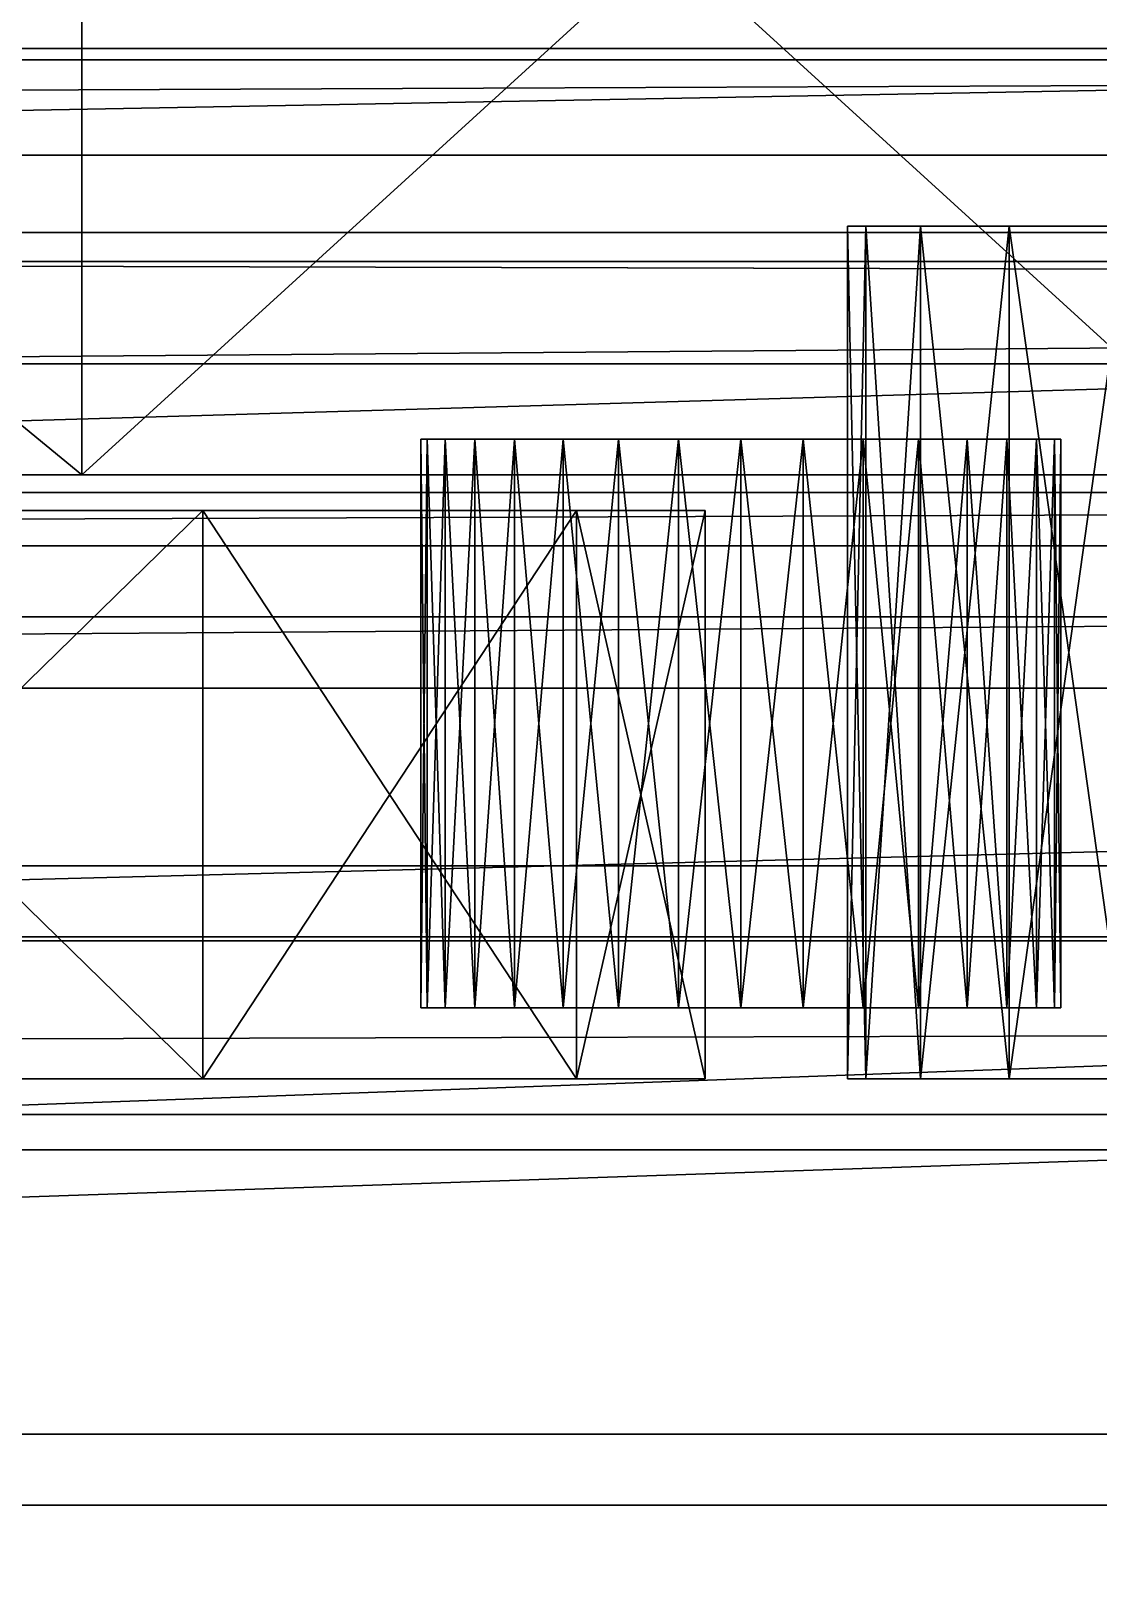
# Model space of a CAD drawing. Header units: millimetres. Extents: x -18 to 4450, y -985 to 970.
# Drawn here: x 2445.02 to 2475.06, y -887.72 to -844.5 of the extents above; entities that cross this region are included whole.
import ezdxf

# ---------------------------------------------------------------- set-up
doc = ezdxf.new("R2010")
doc.units = ezdxf.units.MM
for name, color, linetype in [('body__left_beltline_trim_rear_tub', 9, 'CONTINUOUS'), ('body__left_side_step_board', 7, 'CONTINUOUS'), ('body__left_tub_top_capping', 40, 'CONTINUOUS'), ('hard_top__left_classic_rear_quarter_window_dark_inner_inset', 151, 'CONTINUOUS'), ('hard_top__left_classic_rear_quarter_window_lower_shadow_arc', 151, 'CONTINUOUS'), ('hard_top__left_classic_rear_quarter_window_upper_glare_arc', 50, 'CONTINUOUS'), ('hard_top__left_hardtop_lower_retainer_rail', 9, 'CONTINUOUS'), ('hard_top__left_hardtop_rear_window_center_track', 9, 'CONTINUOUS'), ('hard_top__left_hardtop_rear_window_lower_inner_shadow', 151, 'CONTINUOUS'), ('hard_top__left_hardtop_rear_window_rounded_corner_2', 250, 'CONTINUOUS'), ('hard_top__left_hardtop_rear_window_rounded_corner_4', 250, 'CONTINUOUS'), ('hard_top__left_hardtop_rear_window_upper_inner_shadow', 151, 'CONTINUOUS'), ('hard_top__left_rear_window_rubber_seal', 250, 'CONTINUOUS'), ('hard_top__left_roof_drip_rail_outer_shadow', 8, 'CONTINUOUS'), ('hard_top__left_roof_gutter_rivet_6', 9, 'CONTINUOUS'), ('hard_top__roof_left_gutter', 7, 'CONTINUOUS')]:
    doc.layers.add(name, color=color, linetype=linetype)

msp = doc.modelspace()

# ---------------------------------------------------------------- linework, layer by layer
at = {"layer": 'body__left_beltline_trim_rear_tub'}
for points in [[(1965.000033, -845.000029, 1146.000028), (3355.000019, -845.000029, 1146.000028), (3355.000019, -823.000014, 1146.000028)], [(1965.000033, -845.000029, 1146.000028), (3355.000019, -823.000014, 1146.000028), (1965.000033, -823.000014, 1146.000028)], [(1965.000033, -845.000029, 1118.000031), (1965.000033, -823.000014, 1118.000031), (3355.000019, -823.000014, 1118.000031)], [(1965.000033, -845.000029, 1118.000031), (3355.000019, -823.000014, 1118.000031), (3355.000019, -845.000029, 1118.000031)], [(1965.000033, -845.000029, 1118.000031), (3355.000019, -845.000029, 1118.000031), (3355.000019, -845.000029, 1146.000028)], [(1965.000033, -845.000029, 1118.000031), (3355.000019, -845.000029, 1146.000028), (1965.000033, -845.000029, 1146.000028)]]:
    msp.add_3dface(points, dxfattribs=at)
at = {"layer": 'body__left_side_step_board'}
for points in [[(1551.550031, -958.450019, 675.000012), (2648.449898, -958.450019, 675.000012), (2648.449898, -771.55, 675.000012)], [(1551.550031, -958.450019, 675.000012), (2648.449898, -771.55, 675.000012), (1551.550031, -771.55, 675.000012)], [(1551.550031, -958.450019, 620.000005), (1551.550031, -771.55, 620.000005), (2648.449898, -771.55, 620.000005)], [(1551.550031, -958.450019, 620.000005), (2648.449898, -771.55, 620.000005), (2648.449898, -958.450019, 620.000005)]]:
    msp.add_3dface(points, dxfattribs=at)
at = {"layer": 'body__left_tub_top_capping'}
for points in [[(1972.180009, -845.319986, 1379.999995), (3477.81992, -845.319986, 1379.999995), (3477.81992, -764.680028, 1379.999995)], [(1972.180009, -845.319986, 1379.999995), (3477.81992, -764.680028, 1379.999995), (1972.180009, -764.680028, 1379.999995)], [(1972.180009, -845.319986, 1322.000027), (1972.180009, -764.680028, 1322.000027), (3477.81992, -764.680028, 1322.000027)], [(1972.180009, -845.319986, 1322.000027), (3477.81992, -764.680028, 1322.000027), (3477.81992, -845.319986, 1322.000027)], [(1972.180009, -857.500017, 1334.179997), (1972.180009, -845.319986, 1322.000027), (3477.81992, -845.319986, 1322.000027)], [(1972.180009, -857.500017, 1334.179997), (3477.81992, -845.319986, 1322.000027), (3477.81992, -857.500017, 1334.179997)], [(1972.180009, -857.500017, 1367.820024), (1972.180009, -845.319986, 1379.999995), (3477.81992, -845.319986, 1379.999995)], [(1972.180009, -857.500017, 1367.820024), (3477.81992, -845.319986, 1379.999995), (3477.81992, -857.500017, 1367.820024)], [(1972.180009, -857.500017, 1334.179997), (3477.81992, -857.500017, 1334.179997), (3477.81992, -857.500017, 1367.820024)], [(1972.180009, -857.500017, 1334.179997), (3477.81992, -857.500017, 1367.820024), (1972.180009, -857.500017, 1367.820024)]]:
    msp.add_3dface(points, dxfattribs=at)
at = {"layer": 'hard_top__left_classic_rear_quarter_window_dark_inner_inset'}
for points in [[(2463.999987, -857.99998, 1539.000034), (1919.621825, -857.99998, 1516.132712), (1916.000009, -857.99998, 1651.000023)], [(2463.999987, -857.99998, 1539.000034), (1916.000009, -857.99998, 1651.000023), (1919.621825, -857.99998, 1673.867226)], [(2463.999987, -857.99998, 1539.000034), (1930.132747, -857.99998, 1495.503902), (1919.621825, -857.99998, 1516.132712)], [(2463.999987, -857.99998, 1539.000034), (1919.621825, -857.99998, 1673.867226), (1930.132747, -857.99998, 1694.496155)], [(2463.999987, -857.99998, 1539.000034), (1946.503878, -857.99998, 1479.132771), (1930.132747, -857.99998, 1495.503902)], [(2463.999987, -857.99998, 1539.000034), (1930.132747, -857.99998, 1694.496155), (1946.503878, -857.99998, 1710.867286)], [(2463.999987, -857.99998, 1539.000034), (1967.132688, -857.99998, 1468.62185), (1946.503878, -857.99998, 1479.132771)], [(2463.999987, -857.99998, 1539.000034), (1946.503878, -857.99998, 1710.867286), (1967.132688, -857.99998, 1721.378207)], [(2463.999987, -857.99998, 1539.000034), (1990.00001, -857.99998, 1465.000033), (1967.132688, -857.99998, 1468.62185)], [(2463.999987, -857.99998, 1539.000034), (1967.132688, -857.99998, 1721.378207), (2390.000105, -857.99998, 1725.000024)], [(2463.999987, -857.99998, 1539.000034), (2412.867308, -857.99998, 1468.62185), (1990.00001, -857.99998, 1465.000033)], [(2463.999987, -857.99998, 1539.000034), (2390.000105, -857.99998, 1725.000024), (2412.867308, -857.99998, 1721.378207)], [(2463.999987, -857.99998, 1539.000034), (2433.495998, -857.99998, 1479.132771), (2412.867308, -857.99998, 1468.62185)], [(2463.999987, -857.99998, 1539.000034), (2412.867308, -857.99998, 1721.378207), (2433.495998, -857.99998, 1710.867286)], [(2463.999987, -857.99998, 1539.000034), (2449.867249, -857.99998, 1495.503902), (2433.495998, -857.99998, 1479.132771)], [(2463.999987, -857.99998, 1539.000034), (2433.495998, -857.99998, 1710.867286), (2449.867249, -857.99998, 1694.496155)], [(2449.867249, -874.000013, 1694.496155), (2433.495998, -874.000013, 1710.867286), (2433.495998, -857.99998, 1710.867286)], [(2449.867249, -874.000013, 1694.496155), (2433.495998, -857.99998, 1710.867286), (2449.867249, -857.99998, 1694.496155)], [(2433.495998, -874.000013, 1479.132771), (2449.867249, -874.000013, 1495.503902), (2449.867249, -857.99998, 1495.503902)], [(2433.495998, -874.000013, 1479.132771), (2449.867249, -857.99998, 1495.503902), (2433.495998, -857.99998, 1479.132771)], [(2463.999987, -857.99998, 1539.000034), (2460.37817, -857.99998, 1516.132712), (2449.867249, -857.99998, 1495.503902)], [(2463.999987, -857.99998, 1539.000034), (2449.867249, -857.99998, 1694.496155), (2460.37817, -857.99998, 1673.867226)], [(2460.37817, -874.000013, 1673.867226), (2449.867249, -874.000013, 1694.496155), (2449.867249, -857.99998, 1694.496155)], [(2460.37817, -874.000013, 1673.867226), (2449.867249, -857.99998, 1694.496155), (2460.37817, -857.99998, 1673.867226)], [(2449.867249, -874.000013, 1495.503902), (2460.37817, -874.000013, 1516.132712), (2460.37817, -857.99998, 1516.132712)], [(2449.867249, -874.000013, 1495.503902), (2460.37817, -857.99998, 1516.132712), (2449.867249, -857.99998, 1495.503902)], [(2463.999987, -857.99998, 1539.000034), (2460.37817, -857.99998, 1673.867226), (2463.999987, -857.99998, 1651.000023)], [(2463.999987, -874.000013, 1651.000023), (2460.37817, -874.000013, 1673.867226), (2460.37817, -857.99998, 1673.867226)], [(2463.999987, -874.000013, 1651.000023), (2460.37817, -857.99998, 1673.867226), (2463.999987, -857.99998, 1651.000023)], [(2460.37817, -874.000013, 1516.132712), (2463.999987, -874.000013, 1539.000034), (2463.999987, -857.99998, 1539.000034)], [(2460.37817, -874.000013, 1516.132712), (2463.999987, -857.99998, 1539.000034), (2460.37817, -857.99998, 1516.132712)], [(2463.999987, -874.000013, 1539.000034), (2463.999987, -874.000013, 1651.000023), (2463.999987, -857.99998, 1651.000023)], [(2463.999987, -874.000013, 1539.000034), (2463.999987, -857.99998, 1651.000023), (2463.999987, -857.99998, 1539.000034)], [(2463.999987, -874.000013, 1651.000023), (1919.621825, -874.000013, 1673.867226), (1916.000009, -874.000013, 1651.000023)], [(2463.999987, -874.000013, 1651.000023), (1916.000009, -874.000013, 1651.000023), (1919.621825, -874.000013, 1516.132712)], [(2463.999987, -874.000013, 1651.000023), (1930.132747, -874.000013, 1694.496155), (1919.621825, -874.000013, 1673.867226)], [(2463.999987, -874.000013, 1651.000023), (1919.621825, -874.000013, 1516.132712), (1930.132747, -874.000013, 1495.503902)], [(2463.999987, -874.000013, 1651.000023), (1946.503878, -874.000013, 1710.867286), (1930.132747, -874.000013, 1694.496155)], [(2463.999987, -874.000013, 1651.000023), (1930.132747, -874.000013, 1495.503902), (1946.503878, -874.000013, 1479.132771)], [(2463.999987, -874.000013, 1651.000023), (1967.132688, -874.000013, 1721.378207), (1946.503878, -874.000013, 1710.867286)], [(2463.999987, -874.000013, 1651.000023), (1946.503878, -874.000013, 1479.132771), (1967.132688, -874.000013, 1468.62185)], [(2463.999987, -874.000013, 1651.000023), (2390.000105, -874.000013, 1725.000024), (1967.132688, -874.000013, 1721.378207)], [(2463.999987, -874.000013, 1651.000023), (1967.132688, -874.000013, 1468.62185), (1990.00001, -874.000013, 1465.000033)], [(2463.999987, -874.000013, 1651.000023), (1990.00001, -874.000013, 1465.000033), (2412.867308, -874.000013, 1468.62185)], [(2463.999987, -874.000013, 1651.000023), (2412.867308, -874.000013, 1721.378207), (2390.000105, -874.000013, 1725.000024)], [(2463.999987, -874.000013, 1651.000023), (2433.495998, -874.000013, 1710.867286), (2412.867308, -874.000013, 1721.378207)], [(2463.999987, -874.000013, 1651.000023), (2412.867308, -874.000013, 1468.62185), (2433.495998, -874.000013, 1479.132771)], [(2463.999987, -874.000013, 1651.000023), (2449.867249, -874.000013, 1694.496155), (2433.495998, -874.000013, 1710.867286)], [(2463.999987, -874.000013, 1651.000023), (2433.495998, -874.000013, 1479.132771), (2449.867249, -874.000013, 1495.503902)], [(2463.999987, -874.000013, 1651.000023), (2460.37817, -874.000013, 1673.867226), (2449.867249, -874.000013, 1694.496155)], [(2463.999987, -874.000013, 1651.000023), (2449.867249, -874.000013, 1495.503902), (2460.37817, -874.000013, 1516.132712)], [(2463.999987, -874.000013, 1651.000023), (2460.37817, -874.000013, 1516.132712), (2463.999987, -874.000013, 1539.000034)]]:
    msp.add_3dface(points, dxfattribs=at)
at = {"layer": 'hard_top__left_classic_rear_quarter_window_lower_shadow_arc'}
for points in [[(2190.000057, -870.000005, 1488.000035), (2190.000057, -870.000005, 1503.999949), (2660.000086, -870.000005, 1503.999949)], [(2190.000057, -870.000005, 1488.000035), (2660.000086, -870.000005, 1503.999949), (2660.000086, -870.000005, 1488.000035)], [(2190.000057, -885.999978, 1503.999949), (2660.000086, -885.999978, 1503.999949), (2660.000086, -870.000005, 1503.999949)], [(2190.000057, -885.999978, 1503.999949), (2660.000086, -870.000005, 1503.999949), (2190.000057, -870.000005, 1503.999949)], [(2190.000057, -885.999978, 1488.000035), (2190.000057, -870.000005, 1488.000035), (2660.000086, -870.000005, 1488.000035)], [(2190.000057, -885.999978, 1488.000035), (2660.000086, -870.000005, 1488.000035), (2660.000086, -885.999978, 1488.000035)], [(2190.000057, -885.999978, 1488.000035), (2660.000086, -885.999978, 1488.000035), (2660.000086, -885.999978, 1503.999949)], [(2190.000057, -885.999978, 1488.000035), (2660.000086, -885.999978, 1503.999949), (2190.000057, -885.999978, 1503.999949)]]:
    msp.add_3dface(points, dxfattribs=at)
at = {"layer": 'hard_top__left_classic_rear_quarter_window_upper_glare_arc'}
for points in [[(2190.000057, -867.999971, 1695.000052), (2190.000057, -867.999971, 1713.000059), (2630.000114, -867.999971, 1713.000059)], [(2190.000057, -867.999971, 1695.000052), (2630.000114, -867.999971, 1713.000059), (2630.000114, -867.999971, 1695.000052)], [(2190.000057, -884.000003, 1713.000059), (2630.000114, -884.000003, 1713.000059), (2630.000114, -867.999971, 1713.000059)], [(2190.000057, -884.000003, 1713.000059), (2630.000114, -867.999971, 1713.000059), (2190.000057, -867.999971, 1713.000059)], [(2190.000057, -884.000003, 1695.000052), (2190.000057, -867.999971, 1695.000052), (2630.000114, -867.999971, 1695.000052)], [(2190.000057, -884.000003, 1695.000052), (2630.000114, -867.999971, 1695.000052), (2630.000114, -884.000003, 1695.000052)], [(2190.000057, -884.000003, 1695.000052), (2630.000114, -884.000003, 1695.000052), (2630.000114, -884.000003, 1713.000059)], [(2190.000057, -884.000003, 1695.000052), (2630.000114, -884.000003, 1713.000059), (2190.000057, -884.000003, 1713.000059)]]:
    msp.add_3dface(points, dxfattribs=at)
at = {"layer": 'hard_top__left_hardtop_lower_retainer_rail'}
for points in [[(1248.819947, -851.000011, 1296.820045), (1248.819947, -842.180014, 1287.999988), (3431.18, -842.180014, 1287.999988)], [(1248.819947, -851.000011, 1296.820045), (3431.18, -842.180014, 1287.999988), (3431.18, -851.000011, 1296.820045)], [(1248.819947, -851.000011, 1325.180054), (1248.819947, -842.180014, 1333.999991), (3431.18, -842.180014, 1333.999991)], [(1248.819947, -851.000011, 1325.180054), (3431.18, -842.180014, 1333.999991), (3431.18, -851.000011, 1325.180054)], [(1248.819947, -851.000011, 1296.820045), (3431.18, -851.000011, 1296.820045), (3431.18, -851.000011, 1325.180054)], [(1248.819947, -851.000011, 1296.820045), (3431.18, -851.000011, 1325.180054), (1248.819947, -851.000011, 1325.180054)]]:
    msp.add_3dface(points, dxfattribs=at)
at = {"layer": 'hard_top__left_hardtop_rear_window_center_track'}
for points in [[(2190.000057, -861.000001, 1434.999943), (2190.000057, -861.000001, 1452.999949), (2730.000019, -861.000001, 1452.999949)], [(2190.000057, -861.000001, 1434.999943), (2730.000019, -861.000001, 1452.999949), (2730.000019, -861.000001, 1434.999943)], [(2190.000057, -875, 1452.999949), (2730.000019, -875, 1452.999949), (2730.000019, -861.000001, 1452.999949)], [(2190.000057, -875, 1452.999949), (2730.000019, -861.000001, 1452.999949), (2190.000057, -861.000001, 1452.999949)], [(2190.000057, -875, 1434.999943), (2190.000057, -861.000001, 1434.999943), (2730.000019, -861.000001, 1434.999943)], [(2190.000057, -875, 1434.999943), (2730.000019, -861.000001, 1434.999943), (2730.000019, -875, 1434.999943)], [(2190.000057, -875, 1434.999943), (2730.000019, -875, 1434.999943), (2730.000019, -875, 1452.999949)], [(2190.000057, -875, 1434.999943), (2730.000019, -875, 1452.999949), (2190.000057, -875, 1452.999949)]]:
    msp.add_3dface(points, dxfattribs=at)
at = {"layer": 'hard_top__left_hardtop_rear_window_lower_inner_shadow'}
for points in [[(2190.000057, -845.000029, 1360.000014), (2190.000057, -845.000029, 1381.999969), (2799.999952, -845.000029, 1381.999969)], [(2190.000057, -845.000029, 1360.000014), (2799.999952, -845.000029, 1381.999969), (2799.999952, -845.000029, 1360.000014)], [(2190.000057, -862.999976, 1381.999969), (2799.999952, -862.999976, 1381.999969), (2799.999952, -845.000029, 1381.999969)], [(2190.000057, -862.999976, 1381.999969), (2799.999952, -845.000029, 1381.999969), (2190.000057, -845.000029, 1381.999969)], [(2190.000057, -862.999976, 1360.000014), (2190.000057, -845.000029, 1360.000014), (2799.999952, -845.000029, 1360.000014)], [(2190.000057, -862.999976, 1360.000014), (2799.999952, -845.000029, 1360.000014), (2799.999952, -862.999976, 1360.000014)], [(2190.000057, -862.999976, 1360.000014), (2799.999952, -862.999976, 1360.000014), (2799.999952, -862.999976, 1381.999969)], [(2190.000057, -862.999976, 1360.000014), (2799.999952, -862.999976, 1381.999969), (2190.000057, -862.999976, 1381.999969)]]:
    msp.add_3dface(points, dxfattribs=at)
at = {"layer": 'hard_top__left_hardtop_rear_window_rounded_corner_2'}
for points in [[(2468.518734, -874.000013, 1365.267396), (2468.518734, -850.000024, 1365.267396), (2467.999935, -850.000024, 1360.000014)], [(2468.518734, -874.000013, 1365.267396), (2467.999935, -850.000024, 1360.000014), (2467.999935, -874.000013, 1360.000014)], [(2494.999886, -850.000024, 1360.000014), (2468.518734, -850.000024, 1365.267396), (2467.999935, -850.000024, 1360.000014)], [(2467.999935, -874.000013, 1360.000014), (2467.999935, -850.000024, 1360.000014), (2468.518734, -850.000024, 1354.732513)], [(2467.999935, -874.000013, 1360.000014), (2468.518734, -850.000024, 1354.732513), (2468.518734, -874.000013, 1354.732513)], [(2494.999886, -850.000024, 1360.000014), (2467.999935, -850.000024, 1360.000014), (2468.518734, -850.000024, 1354.732513)], [(2470.055342, -874.000013, 1370.332479), (2470.055342, -850.000024, 1370.332479), (2468.518734, -850.000024, 1365.267396)], [(2470.055342, -874.000013, 1370.332479), (2468.518734, -850.000024, 1365.267396), (2468.518734, -874.000013, 1365.267396)], [(2494.999886, -850.000024, 1360.000014), (2470.055342, -850.000024, 1370.332479), (2468.518734, -850.000024, 1365.267396)], [(2468.518734, -874.000013, 1354.732513), (2468.518734, -850.000024, 1354.732513), (2470.055342, -850.000024, 1349.667549)], [(2468.518734, -874.000013, 1354.732513), (2470.055342, -850.000024, 1349.667549), (2470.055342, -874.000013, 1349.667549)], [(2494.999886, -850.000024, 1360.000014), (2468.518734, -850.000024, 1354.732513), (2470.055342, -850.000024, 1349.667549)], [(2472.550392, -874.000013, 1375.000358), (2472.550392, -850.000024, 1375.000358), (2470.055342, -850.000024, 1370.332479)], [(2472.550392, -874.000013, 1375.000358), (2470.055342, -850.000024, 1370.332479), (2470.055342, -874.000013, 1370.332479)], [(2494.999886, -850.000024, 1360.000014), (2472.550392, -850.000024, 1375.000358), (2470.055342, -850.000024, 1370.332479)], [(2470.055342, -874.000013, 1349.667549), (2470.055342, -850.000024, 1349.667549), (2472.550392, -850.000024, 1344.999552)], [(2470.055342, -874.000013, 1349.667549), (2472.550392, -850.000024, 1344.999552), (2472.550392, -874.000013, 1344.999552)], [(2494.999886, -850.000024, 1360.000014), (2470.055342, -850.000024, 1349.667549), (2472.550392, -850.000024, 1344.999552)], [(2475.908041, -874.000013, 1379.091859), (2475.908041, -850.000024, 1379.091859), (2472.550392, -850.000024, 1375.000358)], [(2475.908041, -874.000013, 1379.091859), (2472.550392, -850.000024, 1375.000358), (2472.550392, -874.000013, 1375.000358)], [(2494.999886, -850.000024, 1360.000014), (2475.908041, -850.000024, 1379.091859), (2472.550392, -850.000024, 1375.000358)], [(2472.550392, -874.000013, 1344.999552), (2472.550392, -850.000024, 1344.999552), (2475.908041, -850.000024, 1340.90817)], [(2472.550392, -874.000013, 1344.999552), (2475.908041, -850.000024, 1340.90817), (2475.908041, -874.000013, 1340.90817)], [(2494.999886, -850.000024, 1360.000014), (2472.550392, -850.000024, 1344.999552), (2475.908041, -850.000024, 1340.90817)], [(2494.999886, -874.000013, 1360.000014), (2467.999935, -874.000013, 1360.000014), (2468.518734, -874.000013, 1365.267396)], [(2494.999886, -874.000013, 1360.000014), (2468.518734, -874.000013, 1354.732513), (2467.999935, -874.000013, 1360.000014)], [(2494.999886, -874.000013, 1360.000014), (2468.518734, -874.000013, 1365.267396), (2470.055342, -874.000013, 1370.332479)], [(2494.999886, -874.000013, 1360.000014), (2470.055342, -874.000013, 1349.667549), (2468.518734, -874.000013, 1354.732513)], [(2494.999886, -874.000013, 1360.000014), (2470.055342, -874.000013, 1370.332479), (2472.550392, -874.000013, 1375.000358)], [(2494.999886, -874.000013, 1360.000014), (2472.550392, -874.000013, 1344.999552), (2470.055342, -874.000013, 1349.667549)], [(2494.999886, -874.000013, 1360.000014), (2472.550392, -874.000013, 1375.000358), (2475.908041, -874.000013, 1379.091859)], [(2494.999886, -874.000013, 1360.000014), (2475.908041, -874.000013, 1340.90817), (2472.550392, -874.000013, 1344.999552)]]:
    msp.add_3dface(points, dxfattribs=at)
at = {"layer": 'hard_top__left_hardtop_rear_window_rounded_corner_4'}
for points in [[(2468.518734, -874.000013, 1685.267448), (2468.518734, -850.000024, 1685.267448), (2467.999935, -850.000024, 1679.999948)], [(2468.518734, -874.000013, 1685.267448), (2467.999935, -850.000024, 1679.999948), (2467.999935, -874.000013, 1679.999948)], [(2494.999886, -850.000024, 1679.999948), (2468.518734, -850.000024, 1685.267448), (2467.999935, -850.000024, 1679.999948)], [(2467.999935, -874.000013, 1679.999948), (2467.999935, -850.000024, 1679.999948), (2468.518734, -850.000024, 1674.732566)], [(2467.999935, -874.000013, 1679.999948), (2468.518734, -850.000024, 1674.732566), (2468.518734, -874.000013, 1674.732566)], [(2494.999886, -850.000024, 1679.999948), (2467.999935, -850.000024, 1679.999948), (2468.518734, -850.000024, 1674.732566)], [(2470.055342, -874.000013, 1690.332413), (2470.055342, -850.000024, 1690.332413), (2468.518734, -850.000024, 1685.267448)], [(2470.055342, -874.000013, 1690.332413), (2468.518734, -850.000024, 1685.267448), (2468.518734, -874.000013, 1685.267448)], [(2494.999886, -850.000024, 1679.999948), (2470.055342, -850.000024, 1690.332413), (2468.518734, -850.000024, 1685.267448)], [(2468.518734, -874.000013, 1674.732566), (2468.518734, -850.000024, 1674.732566), (2470.055342, -850.000024, 1669.667602)], [(2468.518734, -874.000013, 1674.732566), (2470.055342, -850.000024, 1669.667602), (2470.055342, -874.000013, 1669.667602)], [(2494.999886, -850.000024, 1679.999948), (2468.518734, -850.000024, 1674.732566), (2470.055342, -850.000024, 1669.667602)], [(2472.550392, -874.000013, 1695.00041), (2472.550392, -850.000024, 1695.00041), (2470.055342, -850.000024, 1690.332413)], [(2472.550392, -874.000013, 1695.00041), (2470.055342, -850.000024, 1690.332413), (2470.055342, -874.000013, 1690.332413)], [(2494.999886, -850.000024, 1679.999948), (2472.550392, -850.000024, 1695.00041), (2470.055342, -850.000024, 1690.332413)], [(2470.055342, -874.000013, 1669.667602), (2470.055342, -850.000024, 1669.667602), (2472.550392, -850.000024, 1664.999604)], [(2470.055342, -874.000013, 1669.667602), (2472.550392, -850.000024, 1664.999604), (2472.550392, -874.000013, 1664.999604)], [(2494.999886, -850.000024, 1679.999948), (2470.055342, -850.000024, 1669.667602), (2472.550392, -850.000024, 1664.999604)], [(2475.908041, -874.000013, 1699.091911), (2475.908041, -850.000024, 1699.091911), (2472.550392, -850.000024, 1695.00041)], [(2475.908041, -874.000013, 1699.091911), (2472.550392, -850.000024, 1695.00041), (2472.550392, -874.000013, 1695.00041)], [(2494.999886, -850.000024, 1679.999948), (2475.908041, -850.000024, 1699.091911), (2472.550392, -850.000024, 1695.00041)], [(2472.550392, -874.000013, 1664.999604), (2472.550392, -850.000024, 1664.999604), (2475.908041, -850.000024, 1660.908103)], [(2472.550392, -874.000013, 1664.999604), (2475.908041, -850.000024, 1660.908103), (2475.908041, -874.000013, 1660.908103)], [(2494.999886, -850.000024, 1679.999948), (2472.550392, -850.000024, 1664.999604), (2475.908041, -850.000024, 1660.908103)], [(2494.999886, -874.000013, 1679.999948), (2467.999935, -874.000013, 1679.999948), (2468.518734, -874.000013, 1685.267448)], [(2494.999886, -874.000013, 1679.999948), (2468.518734, -874.000013, 1674.732566), (2467.999935, -874.000013, 1679.999948)], [(2494.999886, -874.000013, 1679.999948), (2468.518734, -874.000013, 1685.267448), (2470.055342, -874.000013, 1690.332413)], [(2494.999886, -874.000013, 1679.999948), (2470.055342, -874.000013, 1669.667602), (2468.518734, -874.000013, 1674.732566)], [(2494.999886, -874.000013, 1679.999948), (2470.055342, -874.000013, 1690.332413), (2472.550392, -874.000013, 1695.00041)], [(2494.999886, -874.000013, 1679.999948), (2472.550392, -874.000013, 1664.999604), (2470.055342, -874.000013, 1669.667602)], [(2494.999886, -874.000013, 1679.999948), (2472.550392, -874.000013, 1695.00041), (2475.908041, -874.000013, 1699.091911)], [(2494.999886, -874.000013, 1679.999948), (2475.908041, -874.000013, 1660.908103), (2472.550392, -874.000013, 1664.999604)]]:
    msp.add_3dface(points, dxfattribs=at)
at = {"layer": 'hard_top__left_hardtop_rear_window_upper_inner_shadow'}
for points in [[(2190.000057, -845.000029, 1731.999993), (2190.000057, -845.000029, 1753.999949), (2799.999952, -845.000029, 1753.999949)], [(2190.000057, -845.000029, 1731.999993), (2799.999952, -845.000029, 1753.999949), (2799.999952, -845.000029, 1731.999993)], [(2190.000057, -862.999976, 1753.999949), (2799.999952, -862.999976, 1753.999949), (2799.999952, -845.000029, 1753.999949)], [(2190.000057, -862.999976, 1753.999949), (2799.999952, -845.000029, 1753.999949), (2190.000057, -845.000029, 1753.999949)], [(2190.000057, -862.999976, 1731.999993), (2190.000057, -845.000029, 1731.999993), (2799.999952, -845.000029, 1731.999993)], [(2190.000057, -862.999976, 1731.999993), (2799.999952, -845.000029, 1731.999993), (2799.999952, -862.999976, 1731.999993)], [(2190.000057, -862.999976, 1731.999993), (2799.999952, -862.999976, 1731.999993), (2799.999952, -862.999976, 1753.999949)], [(2190.000057, -862.999976, 1731.999993), (2799.999952, -862.999976, 1753.999949), (2190.000057, -862.999976, 1753.999949)]]:
    msp.add_3dface(points, dxfattribs=at)
at = {"layer": 'hard_top__left_rear_window_rubber_seal'}
for points in [[(1970.000029, -856.999993, 1404.000044), (2446.464062, -856.999993, 1409.775376), (2446.464062, -827.000022, 1409.775376)], [(1970.000029, -856.999993, 1404.000044), (2446.464062, -827.000022, 1409.775376), (1970.000029, -827.000022, 1404.000044)], [(2446.464062, -856.999993, 1780.224681), (2410.000086, -856.999993, 1786.000013), (2410.000086, -827.000022, 1786.000013)], [(2446.464062, -856.999993, 1780.224681), (2410.000086, -827.000022, 1786.000013), (2446.464062, -827.000022, 1780.224681)], [(2479.358673, -856.999993, 1763.463974), (2446.464062, -856.999993, 1780.224681), (2446.464062, -827.000022, 1780.224681)], [(2479.358673, -856.999993, 1763.463974), (2446.464062, -827.000022, 1780.224681), (2479.358673, -827.000022, 1763.463974)], [(2446.464062, -856.999993, 1409.775376), (2479.358673, -856.999993, 1426.535964), (2479.358673, -827.000022, 1426.535964)], [(2446.464062, -856.999993, 1409.775376), (2479.358673, -827.000022, 1426.535964), (2446.464062, -827.000022, 1409.775376)], [(2528.000116, -856.999993, 1667.999983), (1857.775331, -856.999993, 1704.463959), (1851.999998, -856.999993, 1667.999983)], [(2528.000116, -856.999993, 1667.999983), (1851.999998, -856.999993, 1667.999983), (1857.775331, -856.999993, 1485.535979)], [(2528.000116, -856.999993, 1667.999983), (1874.536037, -856.999993, 1737.358689), (1857.775331, -856.999993, 1704.463959)], [(2528.000116, -856.999993, 1667.999983), (1857.775331, -856.999993, 1485.535979), (1874.536037, -856.999993, 1452.641368)], [(2528.000116, -856.999993, 1667.999983), (1900.641322, -856.999993, 1763.463974), (1874.536037, -856.999993, 1737.358689)], [(2528.000116, -856.999993, 1667.999983), (1874.536037, -856.999993, 1452.641368), (1900.641322, -856.999993, 1426.535964)], [(2528.000116, -856.999993, 1667.999983), (1933.536053, -856.999993, 1780.224681), (1900.641322, -856.999993, 1763.463974)], [(2528.000116, -856.999993, 1667.999983), (1900.641322, -856.999993, 1426.535964), (1933.536053, -856.999993, 1409.775376)], [(2528.000116, -856.999993, 1667.999983), (2410.000086, -856.999993, 1786.000013), (1933.536053, -856.999993, 1780.224681)], [(2528.000116, -856.999993, 1667.999983), (1933.536053, -856.999993, 1409.775376), (1970.000029, -856.999993, 1404.000044)], [(2528.000116, -856.999993, 1667.999983), (1970.000029, -856.999993, 1404.000044), (2446.464062, -856.999993, 1409.775376)], [(2528.000116, -856.999993, 1667.999983), (2446.464062, -856.999993, 1780.224681), (2410.000086, -856.999993, 1786.000013)], [(2528.000116, -856.999993, 1667.999983), (2479.358673, -856.999993, 1763.463974), (2446.464062, -856.999993, 1780.224681)], [(2528.000116, -856.999993, 1667.999983), (2446.464062, -856.999993, 1409.775376), (2479.358673, -856.999993, 1426.535964)]]:
    msp.add_3dface(points, dxfattribs=at)
at = {"layer": 'hard_top__left_roof_drip_rail_outer_shadow'}
for points in [[(1240.880013, -847.99999, 1789.880037), (1240.880013, -847.99999, 1808.120012), (3504.120111, -847.99999, 1808.120012)], [(1240.880013, -847.99999, 1789.880037), (3504.120111, -847.99999, 1808.120012), (3504.120111, -847.99999, 1789.880037)], [(1240.880013, -847.99999, 1789.880037), (1240.880013, -853.879988, 1784.000039), (3504.120111, -853.879988, 1784.000039)], [(1240.880013, -847.99999, 1789.880037), (3504.120111, -853.879988, 1784.000039), (3504.120111, -847.99999, 1789.880037)], [(1240.880013, -847.99999, 1808.120012), (1240.880013, -853.879988, 1814.00001), (3504.120111, -853.879988, 1814.00001)], [(1240.880013, -847.99999, 1808.120012), (3504.120111, -853.879988, 1814.00001), (3504.120111, -847.99999, 1808.120012)], [(1240.880013, -870.119989, 1814.00001), (3504.120111, -870.119989, 1814.00001), (3504.120111, -853.879988, 1814.00001)], [(1240.880013, -870.119989, 1814.00001), (3504.120111, -853.879988, 1814.00001), (1240.880013, -853.879988, 1814.00001)], [(1240.880013, -870.119989, 1784.000039), (1240.880013, -853.879988, 1784.000039), (3504.120111, -853.879988, 1784.000039)], [(1240.880013, -870.119989, 1784.000039), (3504.120111, -853.879988, 1784.000039), (3504.120111, -870.119989, 1784.000039)], [(1240.880013, -875.999987, 1789.880037), (1240.880013, -870.119989, 1784.000039), (3504.120111, -870.119989, 1784.000039)], [(1240.880013, -875.999987, 1789.880037), (3504.120111, -870.119989, 1784.000039), (3504.120111, -875.999987, 1789.880037)], [(1240.880013, -875.999987, 1808.120012), (1240.880013, -870.119989, 1814.00001), (3504.120111, -870.119989, 1814.00001)], [(1240.880013, -875.999987, 1808.120012), (3504.120111, -870.119989, 1814.00001), (3504.120111, -875.999987, 1808.120012)], [(1240.880013, -875.999987, 1789.880037), (3504.120111, -875.999987, 1789.880037), (3504.120111, -875.999987, 1808.120012)], [(1240.880013, -875.999987, 1789.880037), (3504.120111, -875.999987, 1808.120012), (1240.880013, -875.999987, 1808.120012)]]:
    msp.add_3dface(points, dxfattribs=at)
at = {"layer": 'hard_top__left_roof_gutter_rivet_6'}
for points in [[(2456.172943, -871.999979, 1829.755783), (2456.172943, -856.000006, 1829.755783), (2456.00009, -856.000006, 1827.999949)], [(2456.172943, -871.999979, 1829.755783), (2456.00009, -856.000006, 1827.999949), (2456.00009, -871.999979, 1827.999949)], [(2464.999914, -856.000006, 1827.999949), (2456.172943, -856.000006, 1829.755783), (2456.00009, -856.000006, 1827.999949)], [(2456.00009, -871.999979, 1827.999949), (2456.00009, -856.000006, 1827.999949), (2456.172943, -856.000006, 1826.244235)], [(2456.00009, -871.999979, 1827.999949), (2456.172943, -856.000006, 1826.244235), (2456.172943, -871.999979, 1826.244235)], [(2464.999914, -856.000006, 1827.999949), (2456.00009, -856.000006, 1827.999949), (2456.172943, -856.000006, 1826.244235)], [(2456.685066, -871.999979, 1831.444144), (2456.685066, -856.000006, 1831.444144), (2456.172943, -856.000006, 1829.755783)], [(2456.685066, -871.999979, 1831.444144), (2456.172943, -856.000006, 1829.755783), (2456.172943, -871.999979, 1829.755783)], [(2464.999914, -856.000006, 1827.999949), (2456.685066, -856.000006, 1831.444144), (2456.172943, -856.000006, 1829.755783)], [(2456.172943, -871.999979, 1826.244235), (2456.172943, -856.000006, 1826.244235), (2456.685066, -856.000006, 1824.555874)], [(2456.172943, -871.999979, 1826.244235), (2456.685066, -856.000006, 1824.555874), (2456.685066, -871.999979, 1824.555874)], [(2464.999914, -856.000006, 1827.999949), (2456.172943, -856.000006, 1826.244235), (2456.685066, -856.000006, 1824.555874)], [(2457.51667, -871.999979, 1833.000183), (2457.51667, -856.000006, 1833.000183), (2456.685066, -856.000006, 1831.444144)], [(2457.51667, -871.999979, 1833.000183), (2456.685066, -856.000006, 1831.444144), (2456.685066, -871.999979, 1831.444144)], [(2464.999914, -856.000006, 1827.999949), (2457.51667, -856.000006, 1833.000183), (2456.685066, -856.000006, 1831.444144)], [(2456.685066, -871.999979, 1824.555874), (2456.685066, -856.000006, 1824.555874), (2457.51667, -856.000006, 1822.999835)], [(2456.685066, -871.999979, 1824.555874), (2457.51667, -856.000006, 1822.999835), (2457.51667, -871.999979, 1822.999835)], [(2464.999914, -856.000006, 1827.999949), (2456.685066, -856.000006, 1824.555874), (2457.51667, -856.000006, 1822.999835)], [(2458.636045, -871.999979, 1834.363937), (2458.636045, -856.000006, 1834.363937), (2457.51667, -856.000006, 1833.000183)], [(2458.636045, -871.999979, 1834.363937), (2457.51667, -856.000006, 1833.000183), (2457.51667, -871.999979, 1833.000183)], [(2464.999914, -856.000006, 1827.999949), (2458.636045, -856.000006, 1834.363937), (2457.51667, -856.000006, 1833.000183)], [(2457.51667, -871.999979, 1822.999835), (2457.51667, -856.000006, 1822.999835), (2458.636045, -856.000006, 1821.636081)], [(2457.51667, -871.999979, 1822.999835), (2458.636045, -856.000006, 1821.636081), (2458.636045, -871.999979, 1821.636081)], [(2464.999914, -856.000006, 1827.999949), (2457.51667, -856.000006, 1822.999835), (2458.636045, -856.000006, 1821.636081)], [(2459.9998, -871.999979, 1835.483193), (2459.9998, -856.000006, 1835.483193), (2458.636045, -856.000006, 1834.363937)], [(2459.9998, -871.999979, 1835.483193), (2458.636045, -856.000006, 1834.363937), (2458.636045, -871.999979, 1834.363937)], [(2464.999914, -856.000006, 1827.999949), (2459.9998, -856.000006, 1835.483193), (2458.636045, -856.000006, 1834.363937)], [(2458.636045, -871.999979, 1821.636081), (2458.636045, -856.000006, 1821.636081), (2459.9998, -856.000006, 1820.516825)], [(2458.636045, -871.999979, 1821.636081), (2459.9998, -856.000006, 1820.516825), (2459.9998, -871.999979, 1820.516825)], [(2464.999914, -856.000006, 1827.999949), (2458.636045, -856.000006, 1821.636081), (2459.9998, -856.000006, 1820.516825)], [(2461.555958, -871.999979, 1836.314917), (2461.555958, -856.000006, 1836.314917), (2459.9998, -856.000006, 1835.483193)], [(2461.555958, -871.999979, 1836.314917), (2459.9998, -856.000006, 1835.483193), (2459.9998, -871.999979, 1835.483193)], [(2464.999914, -856.000006, 1827.999949), (2461.555958, -856.000006, 1836.314917), (2459.9998, -856.000006, 1835.483193)], [(2459.9998, -871.999979, 1820.516825), (2459.9998, -856.000006, 1820.516825), (2461.555958, -856.000006, 1819.685102)], [(2459.9998, -871.999979, 1820.516825), (2461.555958, -856.000006, 1819.685102), (2461.555958, -871.999979, 1819.685102)], [(2464.999914, -856.000006, 1827.999949), (2459.9998, -856.000006, 1820.516825), (2461.555958, -856.000006, 1819.685102)], [(2463.2442, -871.999979, 1836.82704), (2463.2442, -856.000006, 1836.82704), (2461.555958, -856.000006, 1836.314917)], [(2463.2442, -871.999979, 1836.82704), (2461.555958, -856.000006, 1836.314917), (2461.555958, -871.999979, 1836.314917)], [(2464.999914, -856.000006, 1827.999949), (2463.2442, -856.000006, 1836.82704), (2461.555958, -856.000006, 1836.314917)], [(2461.555958, -871.999979, 1819.685102), (2461.555958, -856.000006, 1819.685102), (2463.2442, -856.000006, 1819.172978)], [(2461.555958, -871.999979, 1819.685102), (2463.2442, -856.000006, 1819.172978), (2463.2442, -871.999979, 1819.172978)], [(2464.999914, -856.000006, 1827.999949), (2461.555958, -856.000006, 1819.685102), (2463.2442, -856.000006, 1819.172978)], [(2464.999914, -871.999979, 1837.000012), (2464.999914, -856.000006, 1837.000012), (2463.2442, -856.000006, 1836.82704)], [(2464.999914, -871.999979, 1837.000012), (2463.2442, -856.000006, 1836.82704), (2463.2442, -871.999979, 1836.82704)], [(2464.999914, -856.000006, 1827.999949), (2464.999914, -856.000006, 1837.000012), (2463.2442, -856.000006, 1836.82704)], [(2463.2442, -871.999979, 1819.172978), (2463.2442, -856.000006, 1819.172978), (2464.999914, -856.000006, 1819.000006)], [(2463.2442, -871.999979, 1819.172978), (2464.999914, -856.000006, 1819.000006), (2464.999914, -871.999979, 1819.000006)], [(2464.999914, -856.000006, 1827.999949), (2463.2442, -856.000006, 1819.172978), (2464.999914, -856.000006, 1819.000006)], [(2464.999914, -856.000006, 1827.999949), (2473.999977, -856.000006, 1827.999949), (2473.827124, -856.000006, 1829.755783)], [(2464.999914, -856.000006, 1827.999949), (2473.827124, -856.000006, 1829.755783), (2473.315001, -856.000006, 1831.444144)], [(2464.999914, -856.000006, 1827.999949), (2473.315001, -856.000006, 1831.444144), (2472.483158, -856.000006, 1833.000183)], [(2464.999914, -856.000006, 1827.999949), (2472.483158, -856.000006, 1833.000183), (2471.364021, -856.000006, 1834.363937)], [(2464.999914, -856.000006, 1827.999949), (2471.364021, -856.000006, 1834.363937), (2470.000029, -856.000006, 1835.483193)], [(2464.999914, -856.000006, 1827.999949), (2470.000029, -856.000006, 1835.483193), (2468.444109, -856.000006, 1836.314917)], [(2464.999914, -856.000006, 1827.999949), (2468.444109, -856.000006, 1836.314917), (2466.755867, -856.000006, 1836.82704)], [(2466.755867, -871.999979, 1836.82704), (2466.755867, -856.000006, 1836.82704), (2464.999914, -856.000006, 1837.000012)], [(2466.755867, -871.999979, 1836.82704), (2464.999914, -856.000006, 1837.000012), (2464.999914, -871.999979, 1837.000012)], [(2464.999914, -856.000006, 1827.999949), (2466.755867, -856.000006, 1836.82704), (2464.999914, -856.000006, 1837.000012)], [(2464.999914, -871.999979, 1819.000006), (2464.999914, -856.000006, 1819.000006), (2466.755867, -856.000006, 1819.172978)], [(2464.999914, -871.999979, 1819.000006), (2466.755867, -856.000006, 1819.172978), (2466.755867, -871.999979, 1819.172978)], [(2464.999914, -856.000006, 1827.999949), (2464.999914, -856.000006, 1819.000006), (2466.755867, -856.000006, 1819.172978)], [(2464.999914, -856.000006, 1827.999949), (2466.755867, -856.000006, 1819.172978), (2468.444109, -856.000006, 1819.685102)], [(2464.999914, -856.000006, 1827.999949), (2468.444109, -856.000006, 1819.685102), (2470.000029, -856.000006, 1820.516825)], [(2464.999914, -856.000006, 1827.999949), (2470.000029, -856.000006, 1820.516825), (2471.364021, -856.000006, 1821.636081)], [(2464.999914, -856.000006, 1827.999949), (2471.364021, -856.000006, 1821.636081), (2472.483158, -856.000006, 1822.999835)], [(2464.999914, -856.000006, 1827.999949), (2472.483158, -856.000006, 1822.999835), (2473.315001, -856.000006, 1824.555874)], [(2464.999914, -856.000006, 1827.999949), (2473.315001, -856.000006, 1824.555874), (2473.827124, -856.000006, 1826.244235)], [(2464.999914, -856.000006, 1827.999949), (2473.827124, -856.000006, 1826.244235), (2473.999977, -856.000006, 1827.999949)], [(2468.444109, -871.999979, 1836.314917), (2468.444109, -856.000006, 1836.314917), (2466.755867, -856.000006, 1836.82704)], [(2468.444109, -871.999979, 1836.314917), (2466.755867, -856.000006, 1836.82704), (2466.755867, -871.999979, 1836.82704)], [(2466.755867, -871.999979, 1819.172978), (2466.755867, -856.000006, 1819.172978), (2468.444109, -856.000006, 1819.685102)], [(2466.755867, -871.999979, 1819.172978), (2468.444109, -856.000006, 1819.685102), (2468.444109, -871.999979, 1819.685102)], [(2470.000029, -871.999979, 1835.483193), (2470.000029, -856.000006, 1835.483193), (2468.444109, -856.000006, 1836.314917)], [(2470.000029, -871.999979, 1835.483193), (2468.444109, -856.000006, 1836.314917), (2468.444109, -871.999979, 1836.314917)], [(2468.444109, -871.999979, 1819.685102), (2468.444109, -856.000006, 1819.685102), (2470.000029, -856.000006, 1820.516825)], [(2468.444109, -871.999979, 1819.685102), (2470.000029, -856.000006, 1820.516825), (2470.000029, -871.999979, 1820.516825)], [(2471.364021, -871.999979, 1834.363937), (2471.364021, -856.000006, 1834.363937), (2470.000029, -856.000006, 1835.483193)], [(2471.364021, -871.999979, 1834.363937), (2470.000029, -856.000006, 1835.483193), (2470.000029, -871.999979, 1835.483193)], [(2470.000029, -871.999979, 1820.516825), (2470.000029, -856.000006, 1820.516825), (2471.364021, -856.000006, 1821.636081)], [(2470.000029, -871.999979, 1820.516825), (2471.364021, -856.000006, 1821.636081), (2471.364021, -871.999979, 1821.636081)], [(2472.483158, -871.999979, 1833.000183), (2472.483158, -856.000006, 1833.000183), (2471.364021, -856.000006, 1834.363937)], [(2472.483158, -871.999979, 1833.000183), (2471.364021, -856.000006, 1834.363937), (2471.364021, -871.999979, 1834.363937)], [(2471.364021, -871.999979, 1821.636081), (2471.364021, -856.000006, 1821.636081), (2472.483158, -856.000006, 1822.999835)], [(2471.364021, -871.999979, 1821.636081), (2472.483158, -856.000006, 1822.999835), (2472.483158, -871.999979, 1822.999835)], [(2473.315001, -871.999979, 1831.444144), (2473.315001, -856.000006, 1831.444144), (2472.483158, -856.000006, 1833.000183)], [(2473.315001, -871.999979, 1831.444144), (2472.483158, -856.000006, 1833.000183), (2472.483158, -871.999979, 1833.000183)], [(2472.483158, -871.999979, 1822.999835), (2472.483158, -856.000006, 1822.999835), (2473.315001, -856.000006, 1824.555874)], [(2472.483158, -871.999979, 1822.999835), (2473.315001, -856.000006, 1824.555874), (2473.315001, -871.999979, 1824.555874)], [(2473.827124, -871.999979, 1829.755783), (2473.827124, -856.000006, 1829.755783), (2473.315001, -856.000006, 1831.444144)], [(2473.827124, -871.999979, 1829.755783), (2473.315001, -856.000006, 1831.444144), (2473.315001, -871.999979, 1831.444144)], [(2473.315001, -871.999979, 1824.555874), (2473.315001, -856.000006, 1824.555874), (2473.827124, -856.000006, 1826.244235)], [(2473.315001, -871.999979, 1824.555874), (2473.827124, -856.000006, 1826.244235), (2473.827124, -871.999979, 1826.244235)], [(2473.999977, -871.999979, 1827.999949), (2473.999977, -856.000006, 1827.999949), (2473.827124, -856.000006, 1829.755783)], [(2473.999977, -871.999979, 1827.999949), (2473.827124, -856.000006, 1829.755783), (2473.827124, -871.999979, 1829.755783)], [(2473.827124, -871.999979, 1826.244235), (2473.827124, -856.000006, 1826.244235), (2473.999977, -856.000006, 1827.999949)], [(2473.827124, -871.999979, 1826.244235), (2473.999977, -856.000006, 1827.999949), (2473.999977, -871.999979, 1827.999949)], [(2464.999914, -871.999979, 1827.999949), (2456.00009, -871.999979, 1827.999949), (2456.172943, -871.999979, 1829.755783)], [(2464.999914, -871.999979, 1827.999949), (2456.172943, -871.999979, 1826.244235), (2456.00009, -871.999979, 1827.999949)], [(2464.999914, -871.999979, 1827.999949), (2456.172943, -871.999979, 1829.755783), (2456.685066, -871.999979, 1831.444144)], [(2464.999914, -871.999979, 1827.999949), (2456.685066, -871.999979, 1824.555874), (2456.172943, -871.999979, 1826.244235)], [(2464.999914, -871.999979, 1827.999949), (2456.685066, -871.999979, 1831.444144), (2457.51667, -871.999979, 1833.000183)], [(2464.999914, -871.999979, 1827.999949), (2457.51667, -871.999979, 1822.999835), (2456.685066, -871.999979, 1824.555874)], [(2464.999914, -871.999979, 1827.999949), (2457.51667, -871.999979, 1833.000183), (2458.636045, -871.999979, 1834.363937)], [(2464.999914, -871.999979, 1827.999949), (2458.636045, -871.999979, 1821.636081), (2457.51667, -871.999979, 1822.999835)], [(2464.999914, -871.999979, 1827.999949), (2458.636045, -871.999979, 1834.363937), (2459.9998, -871.999979, 1835.483193)], [(2464.999914, -871.999979, 1827.999949), (2459.9998, -871.999979, 1820.516825), (2458.636045, -871.999979, 1821.636081)], [(2464.999914, -871.999979, 1827.999949), (2459.9998, -871.999979, 1835.483193), (2461.555958, -871.999979, 1836.314917)], [(2464.999914, -871.999979, 1827.999949), (2461.555958, -871.999979, 1819.685102), (2459.9998, -871.999979, 1820.516825)], [(2464.999914, -871.999979, 1827.999949), (2461.555958, -871.999979, 1836.314917), (2463.2442, -871.999979, 1836.82704)], [(2464.999914, -871.999979, 1827.999949), (2463.2442, -871.999979, 1819.172978), (2461.555958, -871.999979, 1819.685102)], [(2464.999914, -871.999979, 1827.999949), (2463.2442, -871.999979, 1836.82704), (2464.999914, -871.999979, 1837.000012)], [(2464.999914, -871.999979, 1827.999949), (2464.999914, -871.999979, 1819.000006), (2463.2442, -871.999979, 1819.172978)], [(2464.999914, -871.999979, 1827.999949), (2473.827124, -871.999979, 1829.755783), (2473.999977, -871.999979, 1827.999949)], [(2464.999914, -871.999979, 1827.999949), (2473.315001, -871.999979, 1831.444144), (2473.827124, -871.999979, 1829.755783)], [(2464.999914, -871.999979, 1827.999949), (2472.483158, -871.999979, 1833.000183), (2473.315001, -871.999979, 1831.444144)], [(2464.999914, -871.999979, 1827.999949), (2471.364021, -871.999979, 1834.363937), (2472.483158, -871.999979, 1833.000183)], [(2464.999914, -871.999979, 1827.999949), (2470.000029, -871.999979, 1835.483193), (2471.364021, -871.999979, 1834.363937)], [(2464.999914, -871.999979, 1827.999949), (2468.444109, -871.999979, 1836.314917), (2470.000029, -871.999979, 1835.483193)], [(2464.999914, -871.999979, 1827.999949), (2466.755867, -871.999979, 1836.82704), (2468.444109, -871.999979, 1836.314917)], [(2464.999914, -871.999979, 1827.999949), (2464.999914, -871.999979, 1837.000012), (2466.755867, -871.999979, 1836.82704)], [(2464.999914, -871.999979, 1827.999949), (2466.755867, -871.999979, 1819.172978), (2464.999914, -871.999979, 1819.000006)], [(2464.999914, -871.999979, 1827.999949), (2468.444109, -871.999979, 1819.685102), (2466.755867, -871.999979, 1819.172978)], [(2464.999914, -871.999979, 1827.999949), (2470.000029, -871.999979, 1820.516825), (2468.444109, -871.999979, 1819.685102)], [(2464.999914, -871.999979, 1827.999949), (2471.364021, -871.999979, 1821.636081), (2470.000029, -871.999979, 1820.516825)], [(2464.999914, -871.999979, 1827.999949), (2472.483158, -871.999979, 1822.999835), (2471.364021, -871.999979, 1821.636081)], [(2464.999914, -871.999979, 1827.999949), (2473.315001, -871.999979, 1824.555874), (2472.483158, -871.999979, 1822.999835)], [(2464.999914, -871.999979, 1827.999949), (2473.827124, -871.999979, 1826.244235), (2473.315001, -871.999979, 1824.555874)], [(2464.999914, -871.999979, 1827.999949), (2473.999977, -871.999979, 1827.999949), (2473.827124, -871.999979, 1826.244235)]]:
    msp.add_3dface(points, dxfattribs=at)
at = {"layer": 'hard_top__roof_left_gutter'}
for points in [[(2258.820057, -850.17997, 1856.999993), (4441.180229, -850.17997, 1856.999993), (4441.180229, -809.819996, 1856.999993)], [(2258.820057, -850.17997, 1856.999993), (4441.180229, -809.819996, 1856.999993), (2258.820057, -809.819996, 1856.999993)], [(2258.820057, -850.17997, 1815.000057), (2258.820057, -809.819996, 1815.000057), (4441.180229, -809.819996, 1815.000057)], [(2258.820057, -850.17997, 1815.000057), (4441.180229, -809.819996, 1815.000057), (4441.180229, -850.17997, 1815.000057)], [(2258.820057, -859.000027, 1823.819995), (2258.820057, -850.17997, 1815.000057), (4441.180229, -850.17997, 1815.000057)], [(2258.820057, -859.000027, 1823.819995), (4441.180229, -850.17997, 1815.000057), (4441.180229, -859.000027, 1823.819995)], [(2258.820057, -859.000027, 1848.180056), (2258.820057, -850.17997, 1856.999993), (4441.180229, -850.17997, 1856.999993)], [(2258.820057, -859.000027, 1848.180056), (4441.180229, -850.17997, 1856.999993), (4441.180229, -859.000027, 1848.180056)], [(2258.820057, -859.000027, 1823.819995), (4441.180229, -859.000027, 1823.819995), (4441.180229, -859.000027, 1848.180056)], [(2258.820057, -859.000027, 1823.819995), (4441.180229, -859.000027, 1848.180056), (2258.820057, -859.000027, 1848.180056)]]:
    msp.add_3dface(points, dxfattribs=at)

doc.saveas('drawing.dxf')
